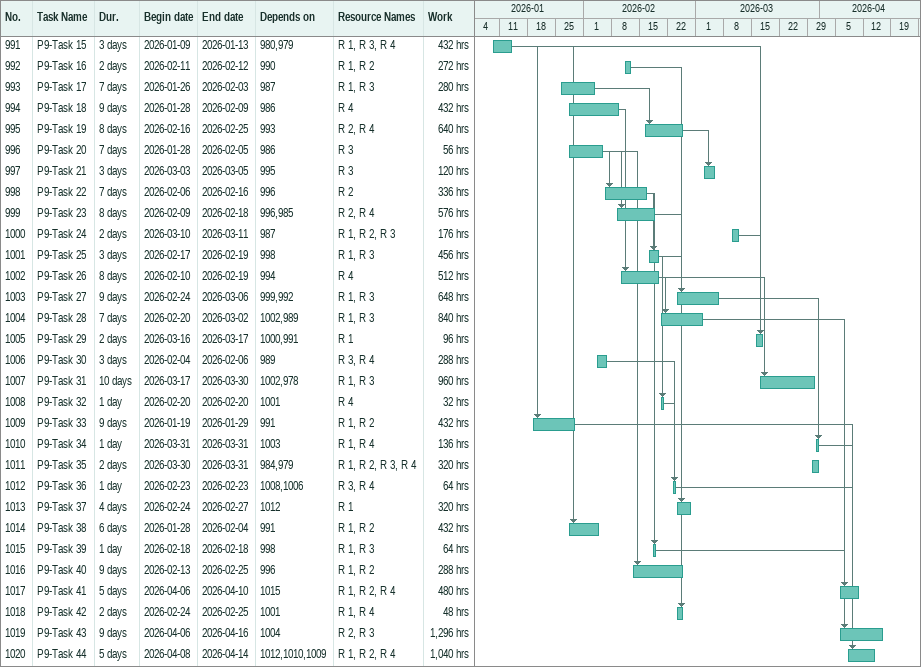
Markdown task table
| ID | Task | Duration | Start | Finish | Predecessors | Resources | Work (h) |
|---|---|---|---|---|---|---|---|
| 991 | P9-Task 15 | 3d | 2026-01-09 | 2026-01-13 | 980, 979 | R 1, R 3, R 4 | 432 |
| 992 | P9-Task 16 | 2d | 2026-02-11 | 2026-02-12 | 990 | R 1, R 2 | 272 |
| 993 | P9-Task 17 | 7d | 2026-01-26 | 2026-02-03 | 987 | R 1, R 3 | 280 |
| 994 | P9-Task 18 | 9d | 2026-01-28 | 2026-02-09 | 986 | R 4 | 432 |
| 995 | P9-Task 19 | 8d | 2026-02-16 | 2026-02-25 | 993 | R 2, R 4 | 640 |
| 996 | P9-Task 20 | 7d | 2026-01-28 | 2026-02-05 | 986 | R 3 | 56 |
| 997 | P9-Task 21 | 3d | 2026-03-03 | 2026-03-05 | 995 | R 3 | 120 |
| 998 | P9-Task 22 | 7d | 2026-02-06 | 2026-02-16 | 996 | R 2 | 336 |
| 999 | P9-Task 23 | 8d | 2026-02-09 | 2026-02-18 | 996, 985 | R 2, R 4 | 576 |
| 1000 | P9-Task 24 | 2d | 2026-03-10 | 2026-03-11 | 987 | R 1, R 2, R 3 | 176 |
| 1001 | P9-Task 25 | 3d | 2026-02-17 | 2026-02-19 | 998 | R 1, R 3 | 456 |
| 1002 | P9-Task 26 | 8d | 2026-02-10 | 2026-02-19 | 994 | R 4 | 512 |
| 1003 | P9-Task 27 | 9d | 2026-02-24 | 2026-03-06 | 999, 992 | R 1, R 3 | 648 |
| 1004 | P9-Task 28 | 7d | 2026-02-20 | 2026-03-02 | 1002, 989 | R 1, R 3 | 840 |
| 1005 | P9-Task 29 | 2d | 2026-03-16 | 2026-03-17 | 1000, 991 | R 1 | 96 |
| 1006 | P9-Task 30 | 3d | 2026-02-04 | 2026-02-06 | 989 | R 3, R 4 | 288 |
| 1007 | P9-Task 31 | 10d | 2026-03-17 | 2026-03-30 | 1002, 978 | R 1, R 3 | 960 |
| 1008 | P9-Task 32 | 1d | 2026-02-20 | 2026-02-20 | 1001 | R 4 | 32 |
| 1009 | P9-Task 33 | 9d | 2026-01-19 | 2026-01-29 | 991 | R 1, R 2 | 432 |
| 1010 | P9-Task 34 | 1d | 2026-03-31 | 2026-03-31 | 1003 | R 1, R 4 | 136 |
| 1011 | P9-Task 35 | 2d | 2026-03-30 | 2026-03-31 | 984, 979 | R 1, R 2, R 3, R 4 | 320 |
| 1012 | P9-Task 36 | 1d | 2026-02-23 | 2026-02-23 | 1008, 1006 | R 3, R 4 | 64 |
| 1013 | P9-Task 37 | 4d | 2026-02-24 | 2026-02-27 | 1012 | R 1 | 320 |
| 1014 | P9-Task 38 | 6d | 2026-01-28 | 2026-02-04 | 991 | R 1, R 2 | 432 |
| 1015 | P9-Task 39 | 1d | 2026-02-18 | 2026-02-18 | 998 | R 1, R 3 | 64 |
| 1016 | P9-Task 40 | 9d | 2026-02-13 | 2026-02-25 | 996 | R 1, R 2 | 288 |
| 1017 | P9-Task 41 | 5d | 2026-04-06 | 2026-04-10 | 1015 | R 1, R 2, R 4 | 480 |
| 1018 | P9-Task 42 | 2d | 2026-02-24 | 2026-02-25 | 1001 | R 1, R 4 | 48 |
| 1019 | P9-Task 43 | 9d | 2026-04-06 | 2026-04-16 | 1004 | R 2, R 3 | 1296 |
| 1020 | P9-Task 44 | 5d | 2026-04-08 | 2026-04-14 | 1012, 1010, 1009 | R 1, R 2, R 4 | 1040 |
